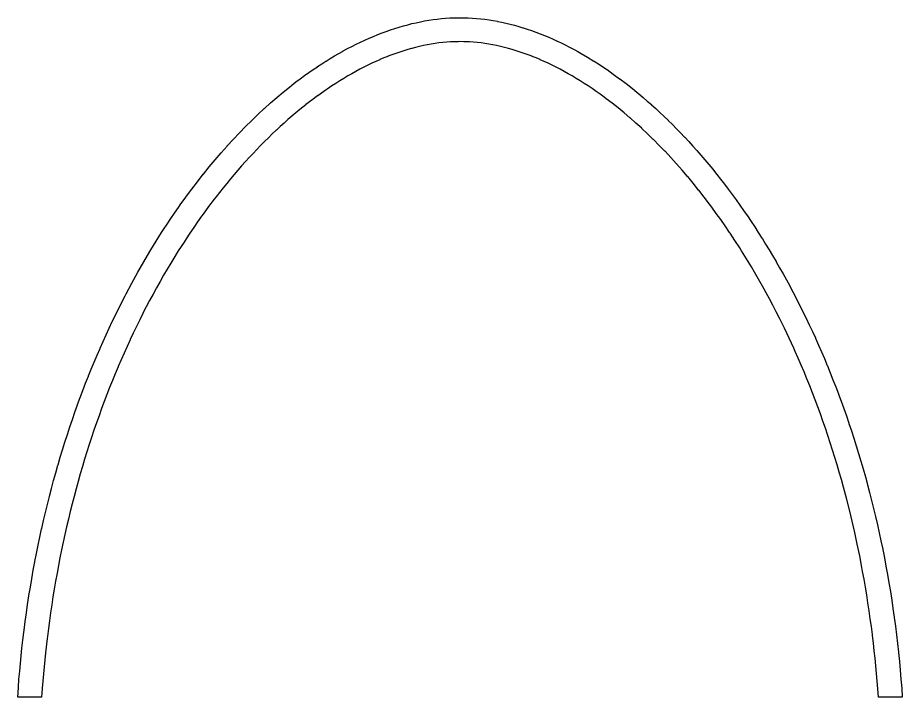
# Model space of a CAD drawing. Extents: x -7325 to -371, y -3238 to 133.
# Drawn here: x -4273.3 to -4070.3, y -312.2 to -156.3 of the extents above; entities that cross this region are included whole.
import ezdxf

# ---------------------------------------------------------------- set-up
doc = ezdxf.new("R2010")
doc.units = 0
doc.header["$MEASUREMENT"] = 0
doc.layers.add('NAILERS', color=7, linetype='CONTINUOUS')

msp = doc.modelspace()

# ---------------------------------------------------------------- linework, layer by layer
at = {"layer": 'NAILERS'}
msp.add_lwpolyline([(-4070.29, -312.24), (-4075.78, -312.24), (-4075.92, -310.26), (-4076.05, -308.51), (-4076.2, -306.76), (-4076.37, -305.03), (-4076.54, -303.29), (-4076.72, -301.55), (-4076.92, -299.81), (-4077.13, -298.08), (-4077.16, -297.84), (-4077.39, -296.02), (-4077.63, -294.2), (-4077.89, -292.38), (-4078.17, -290.56), (-4078.17, -290.53), (-4078.46, -288.73), (-4078.76, -286.93), (-4079.07, -285.13), (-4079.39, -283.34), (-4079.56, -282.43), (-4080.07, -279.76), (-4080.63, -277.1), (-4080.63, -277.07), (-4081.21, -274.44), (-4081.81, -271.81), (-4082.44, -269.19), (-4083.11, -266.58), (-4083.34, -265.7), (-4083.8, -264), (-4084.27, -262.29), (-4084.76, -260.59), (-4085.26, -258.89), (-4085.27, -258.86), (-4085.78, -257.18), (-4086.3, -255.51), (-4086.83, -253.84), (-4087.38, -252.18), (-4087.39, -252.15), (-4087.94, -250.5), (-4088.51, -248.86), (-4089.09, -247.23), (-4089.68, -245.6), (-4089.7, -245.57), (-4090.3, -243.96), (-4090.91, -242.36), (-4091.54, -240.76), (-4092.18, -239.17), (-4092.19, -239.13), (-4092.84, -237.56), (-4093.5, -236), (-4094.17, -234.44), (-4094.86, -232.89), (-4095.21, -232.09), (-4096.26, -229.8), (-4097.35, -227.52), (-4097.73, -226.75), (-4098.47, -225.25), (-4099.22, -223.76), (-4099.99, -222.28), (-4100.77, -220.81), (-4101.15, -220.09), (-4102.34, -217.91), (-4103.57, -215.75), (-4104.2, -214.68), (-4104.92, -213.46), (-4105.65, -212.24), (-4106.39, -211.03), (-4107.15, -209.82), (-4107.59, -209.12), (-4108.68, -207.43), (-4109.79, -205.75), (-4109.93, -205.55), (-4110.93, -204.09), (-4111.94, -202.64), (-4112.97, -201.2), (-4114.01, -199.78), (-4114.52, -199.09), (-4115.75, -197.47), (-4117, -195.88), (-4117.03, -195.84), (-4118.28, -194.3), (-4119.54, -192.77), (-4119.56, -192.75), (-4120.82, -191.27), (-4122.12, -189.8), (-4122.15, -189.76), (-4123.44, -188.36), (-4124.73, -186.96), (-4124.75, -186.95), (-4126.05, -185.59), (-4127.38, -184.26), (-4127.42, -184.23), (-4128.73, -182.96), (-4130.05, -181.7), (-4130.07, -181.68), (-4131.4, -180.47), (-4132.75, -179.28), (-4132.79, -179.25), (-4134.12, -178.12), (-4135.47, -177.01), (-4135.49, -176.99), (-4136.84, -175.92), (-4138.21, -174.88), (-4138.69, -174.52), (-4139.59, -173.86), (-4140.51, -173.22), (-4140.52, -173.2), (-4141.43, -172.58), (-4142.34, -171.96), (-4142.36, -171.95), (-4143.27, -171.36), (-4144.18, -170.78), (-4144.2, -170.77), (-4145.11, -170.21), (-4146.02, -169.67), (-4146.04, -169.66), (-4146.95, -169.14), (-4147.87, -168.63), (-4147.88, -168.62), (-4148.79, -168.13), (-4149.71, -167.65), (-4149.72, -167.65), (-4150.63, -167.19), (-4151.55, -166.75), (-4151.56, -166.75), (-4152.47, -166.33), (-4153.38, -165.93), (-4153.4, -165.92), (-4154.3, -165.54), (-4155.22, -165.17), (-4155.23, -165.16), (-4156.13, -164.82), (-4157.04, -164.49), (-4157.06, -164.48), (-4157.96, -164.17), (-4158.87, -163.88), (-4158.88, -163.88), (-4159.78, -163.61), (-4160.68, -163.35), (-4160.69, -163.35), (-4161.59, -163.11), (-4162.49, -162.9), (-4162.5, -162.89), (-4163.39, -162.7), (-4164.28, -162.52), (-4164.29, -162.52), (-4165.18, -162.36), (-4166.07, -162.22), (-4166.08, -162.22), (-4166.96, -162.1), (-4167.84, -162), (-4168.72, -161.92), (-4169.61, -161.86), (-4169.82, -161.84), (-4170.91, -161.8), (-4172, -161.79), (-4172.21, -161.8), (-4173.09, -161.82), (-4173.97, -161.86), (-4174.84, -161.92), (-4175.72, -162), (-4175.73, -162), (-4176.61, -162.1), (-4177.49, -162.22), (-4177.5, -162.22), (-4178.39, -162.36), (-4179.27, -162.52), (-4179.29, -162.52), (-4180.18, -162.7), (-4181.07, -162.89), (-4181.08, -162.9), (-4181.98, -163.11), (-4182.87, -163.35), (-4182.89, -163.35), (-4183.79, -163.61), (-4184.69, -163.88), (-4184.7, -163.88), (-4185.61, -164.17), (-4186.51, -164.48), (-4186.52, -164.49), (-4187.43, -164.82), (-4188.34, -165.16), (-4188.35, -165.17), (-4189.26, -165.54), (-4190.17, -165.92), (-4190.19, -165.93), (-4191.1, -166.33), (-4192.01, -166.75), (-4192.02, -166.75), (-4192.94, -167.19), (-4193.85, -167.65), (-4193.86, -167.65), (-4194.78, -168.13), (-4195.69, -168.62), (-4195.7, -168.63), (-4196.62, -169.14), (-4197.53, -169.66), (-4197.55, -169.67), (-4198.46, -170.21), (-4199.37, -170.77), (-4199.39, -170.78), (-4200.3, -171.36), (-4201.21, -171.96), (-4201.7, -172.28), (-4203.07, -173.21), (-4204.43, -174.19), (-4204.45, -174.2), (-4205.8, -175.22), (-4207.15, -176.25), (-4207.19, -176.28), (-4208.55, -177.37), (-4209.89, -178.49), (-4210.38, -178.9), (-4211.28, -179.68), (-4212.17, -180.47), (-4213.05, -181.27), (-4213.92, -182.08), (-4213.97, -182.13), (-4214.86, -182.97), (-4215.74, -183.83), (-4216.62, -184.69), (-4217.48, -185.56), (-4217.53, -185.61), (-4218.4, -186.51), (-4219.27, -187.43), (-4220.13, -188.35), (-4220.98, -189.28), (-4221.03, -189.33), (-4221.89, -190.3), (-4222.74, -191.27), (-4223.59, -192.25), (-4224.42, -193.24), (-4224.46, -193.29), (-4225.31, -194.32), (-4226.15, -195.35), (-4226.97, -196.39), (-4227.79, -197.44), (-4228.18, -197.94), (-4229.48, -199.65), (-4230.74, -201.39), (-4231.08, -201.86), (-4231.99, -203.15), (-4232.89, -204.44), (-4233.77, -205.75), (-4234.65, -207.07), (-4235.11, -207.78), (-4236.43, -209.82), (-4237.7, -211.88), (-4238.14, -212.6), (-4238.97, -214), (-4239.8, -215.41), (-4240.61, -216.83), (-4241.41, -218.25), (-4241.43, -218.28), (-4242.22, -219.73), (-4243, -221.19), (-4243.77, -222.65), (-4244.53, -224.12), (-4244.54, -224.15), (-4245.29, -225.64), (-4246.03, -227.14), (-4246.76, -228.65), (-4247.47, -230.16), (-4247.48, -230.19), (-4248.19, -231.73), (-4248.88, -233.27), (-4249.56, -234.82), (-4250.23, -236.37), (-4250.24, -236.4), (-4250.9, -237.98), (-4251.55, -239.56), (-4252.18, -241.14), (-4252.8, -242.74), (-4252.82, -242.77), (-4253.43, -244.38), (-4254.03, -246), (-4254.62, -247.62), (-4255.2, -249.25), (-4255.21, -249.28), (-4255.78, -250.93), (-4256.33, -252.59), (-4256.87, -254.24), (-4257.4, -255.91), (-4257.41, -255.94), (-4257.93, -257.62), (-4258.44, -259.31), (-4258.93, -261), (-4259.41, -262.69), (-4259.42, -262.73), (-4259.89, -264.44), (-4260.35, -266.16), (-4260.79, -267.88), (-4261.22, -269.61), (-4261.23, -269.64), (-4261.65, -271.38), (-4262.06, -273.13), (-4262.46, -274.88), (-4262.84, -276.63), (-4262.85, -276.66), (-4263.22, -278.43), (-4263.58, -280.21), (-4263.92, -281.98), (-4264.26, -283.76), (-4264.26, -283.79), (-4264.58, -285.59), (-4264.89, -287.39), (-4265.19, -289.19), (-4265.47, -290.99), (-4265.47, -291.02), (-4265.74, -292.84), (-4266, -294.66), (-4266.24, -296.48), (-4266.47, -298.3), (-4266.53, -298.77), (-4266.9, -302.01), (-4267.22, -305.26), (-4267.37, -306.88), (-4267.52, -308.51), (-4267.64, -310.14), (-4267.72, -311.31), (-4267.79, -312.24), (-4273.28, -312.24), (-4273.21, -311.2), (-4273.12, -309.91), (-4272.99, -308.09), (-4272.83, -306.28), (-4272.66, -304.51), (-4272.49, -302.72), (-4272.3, -300.93), (-4272.09, -299.14), (-4271.88, -297.35), (-4271.81, -296.83), (-4271.56, -294.86), (-4271.29, -292.88), (-4271, -290.91), (-4270.7, -288.95), (-4270.69, -288.88), (-4270.38, -286.95), (-4270.05, -285.02), (-4269.71, -283.09), (-4269.35, -281.17), (-4269.34, -281.1), (-4268.97, -279.22), (-4268.59, -277.34), (-4268.2, -275.46), (-4267.79, -273.58), (-4267.77, -273.51), (-4267.36, -271.67), (-4266.92, -269.84), (-4266.48, -268.01), (-4266.02, -266.18), (-4266, -266.11), (-4265.53, -264.32), (-4265.05, -262.53), (-4264.56, -260.75), (-4264.05, -258.97), (-4264.03, -258.9), (-4263.52, -257.16), (-4262.99, -255.43), (-4262.45, -253.69), (-4261.89, -251.96), (-4261.87, -251.9), (-4261.31, -250.21), (-4260.74, -248.52), (-4260.16, -246.84), (-4259.56, -245.16), (-4259.54, -245.09), (-4258.94, -243.45), (-4258.32, -241.82), (-4257.7, -240.19), (-4257.06, -238.56), (-4257.03, -238.5), (-4256.39, -236.91), (-4255.74, -235.33), (-4255.07, -233.75), (-4254.39, -232.18), (-4254.36, -232.12), (-4253.69, -230.59), (-4253, -229.06), (-4252.29, -227.54), (-4251.58, -226.02), (-4251.55, -225.96), (-4250.83, -224.48), (-4250.11, -223.01), (-4249.37, -221.55), (-4248.62, -220.09), (-4248.41, -219.67), (-4247.09, -217.19), (-4245.73, -214.72), (-4245.7, -214.67), (-4244.33, -212.28), (-4242.93, -209.91), (-4242.71, -209.54), (-4241.5, -207.56), (-4240.25, -205.6), (-4239.82, -204.92), (-4238.98, -203.65), (-4238.14, -202.38), (-4237.28, -201.13), (-4236.41, -199.88), (-4235.98, -199.26), (-4234.69, -197.46), (-4233.37, -195.69), (-4233.34, -195.64), (-4232.03, -193.93), (-4230.7, -192.23), (-4230.68, -192.21), (-4229.34, -190.55), (-4227.98, -188.92), (-4227.94, -188.88), (-4226.58, -187.31), (-4225.21, -185.75), (-4225.19, -185.73), (-4223.82, -184.22), (-4222.41, -182.74), (-4222.37, -182.7), (-4220.98, -181.28), (-4219.57, -179.87), (-4219.55, -179.85), (-4218.15, -178.49), (-4216.71, -177.16), (-4216.67, -177.12), (-4215.25, -175.85), (-4213.82, -174.6), (-4213.79, -174.58), (-4212.36, -173.37), (-4210.9, -172.2), (-4210.39, -171.8), (-4209.42, -171.05), (-4208.44, -170.32), (-4208.43, -170.3), (-4207.46, -169.59), (-4206.48, -168.89), (-4206.47, -168.88), (-4205.49, -168.21), (-4204.51, -167.54), (-4204.5, -167.53), (-4203.52, -166.9), (-4202.54, -166.27), (-4202.53, -166.26), (-4201.55, -165.66), (-4200.56, -165.07), (-4200.55, -165.06), (-4199.57, -164.49), (-4198.59, -163.94), (-4198.57, -163.93), (-4197.59, -163.4), (-4196.61, -162.88), (-4196.59, -162.88), (-4195.61, -162.38), (-4194.63, -161.91), (-4194.61, -161.9), (-4193.63, -161.44), (-4192.65, -161), (-4192.63, -161), (-4191.66, -160.58), (-4190.67, -160.18), (-4190.66, -160.17), (-4189.68, -159.79), (-4188.7, -159.43), (-4188.69, -159.43), (-4187.72, -159.09), (-4186.74, -158.76), (-4186.72, -158.76), (-4185.75, -158.46), (-4184.78, -158.17), (-4184.76, -158.17), (-4183.79, -157.91), (-4182.82, -157.66), (-4182.81, -157.66), (-4181.85, -157.44), (-4180.88, -157.23), (-4180.86, -157.23), (-4179.9, -157.04), (-4178.94, -156.88), (-4178.93, -156.88), (-4177.97, -156.74), (-4177.02, -156.61), (-4177.01, -156.61), (-4176.06, -156.51), (-4175.1, -156.42), (-4174.15, -156.36), (-4173.19, -156.32), (-4173.08, -156.32), (-4172.02, -156.3), (-4170.95, -156.3), (-4170.84, -156.31), (-4169.89, -156.34), (-4168.94, -156.39), (-4167.99, -156.46), (-4167.04, -156.56), (-4167.03, -156.56), (-4166.07, -156.67), (-4165.12, -156.8), (-4165.1, -156.81), (-4164.14, -156.96), (-4163.18, -157.13), (-4163.17, -157.14), (-4162.2, -157.33), (-4161.24, -157.54), (-4161.23, -157.55), (-4160.26, -157.78), (-4159.29, -158.03), (-4159.28, -158.04), (-4158.3, -158.31), (-4157.33, -158.6), (-4157.32, -158.61), (-4156.34, -158.92), (-4155.37, -159.25), (-4155.35, -159.26), (-4154.37, -159.61), (-4153.4, -159.98), (-4153.38, -159.99), (-4152.4, -160.38), (-4151.42, -160.79), (-4151.41, -160.79), (-4150.42, -161.22), (-4149.45, -161.67), (-4149.43, -161.67), (-4148.45, -162.14), (-4147.47, -162.63), (-4146.95, -162.89), (-4146.2, -163.27), (-4145.46, -163.67), (-4144.73, -164.07), (-4144, -164.48), (-4143.98, -164.5), (-4142.51, -165.36), (-4141.06, -166.25), (-4141.01, -166.28), (-4139.53, -167.22), (-4138.08, -168.2), (-4138.05, -168.22), (-4136.6, -169.24), (-4135.15, -170.29), (-4135.11, -170.32), (-4133.64, -171.43), (-4132.2, -172.57), (-4131.68, -173), (-4130.71, -173.79), (-4129.75, -174.6), (-4128.8, -175.42), (-4127.86, -176.25), (-4127.81, -176.3), (-4126.85, -177.17), (-4125.9, -178.05), (-4124.96, -178.93), (-4124.04, -179.83), (-4123.98, -179.88), (-4123.04, -180.82), (-4122.1, -181.76), (-4121.17, -182.72), (-4120.26, -183.68), (-4120.21, -183.74), (-4119.28, -184.74), (-4118.36, -185.75), (-4117.45, -186.78), (-4116.55, -187.81), (-4116.5, -187.86), (-4115.58, -188.93), (-4114.68, -190.01), (-4113.79, -191.09), (-4112.91, -192.19), (-4112.86, -192.25), (-4111.97, -193.38), (-4111.08, -194.52), (-4110.21, -195.67), (-4109.35, -196.83), (-4109.31, -196.89), (-4108.43, -198.09), (-4107.57, -199.29), (-4106.72, -200.5), (-4105.88, -201.72), (-4105.84, -201.78), (-4104.99, -203.04), (-4104.16, -204.31), (-4103.33, -205.58), (-4102.52, -206.86), (-4102.48, -206.92), (-4101.66, -208.24), (-4100.85, -209.57), (-4100.05, -210.9), (-4099.26, -212.24), (-4099.22, -212.3), (-4098.43, -213.68), (-4097.65, -215.07), (-4096.88, -216.46), (-4096.12, -217.86), (-4096.09, -217.92), (-4095.33, -219.36), (-4094.58, -220.8), (-4093.84, -222.25), (-4093.11, -223.71), (-4093.08, -223.77), (-4092.35, -225.27), (-4091.64, -226.77), (-4090.93, -228.27), (-4090.24, -229.79), (-4090.21, -229.85), (-4089.52, -231.4), (-4088.84, -232.96), (-4088.17, -234.52), (-4087.52, -236.08), (-4087.49, -236.15), (-4086.84, -237.75), (-4086.2, -239.36), (-4085.57, -240.98), (-4084.95, -242.6), (-4084.93, -242.66), (-4084.31, -244.32), (-4083.71, -245.99), (-4083.13, -247.65), (-4082.55, -249.32), (-4082.53, -249.39), (-4081.96, -251.1), (-4081.4, -252.81), (-4080.86, -254.53), (-4080.33, -256.26), (-4080.31, -256.32), (-4079.78, -258.08), (-4079.27, -259.85), (-4078.77, -261.62), (-4078.28, -263.39), (-4078.27, -263.46), (-4077.79, -265.27), (-4077.32, -267.08), (-4076.87, -268.9), (-4076.44, -270.72), (-4076.42, -270.79), (-4075.99, -272.64), (-4075.58, -274.51), (-4075.18, -276.37), (-4074.79, -278.24), (-4074.78, -278.31), (-4074.4, -280.21), (-4074.04, -282.12), (-4073.69, -284.03), (-4073.36, -285.94), (-4073.35, -286.01), (-4073.03, -287.96), (-4072.72, -289.92), (-4072.43, -291.87), (-4072.15, -293.83), (-4072.14, -293.9), (-4071.88, -295.9), (-4071.63, -297.89), (-4071.39, -299.89), (-4071.17, -301.89), (-4071.16, -301.96), (-4070.96, -304), (-4070.77, -306.04), (-4070.59, -308.08), (-4070.43, -310.13), (-4070.43, -310.16), (-4070.29, -312.24)], dxfattribs=at)

doc.saveas('drawing.dxf')
